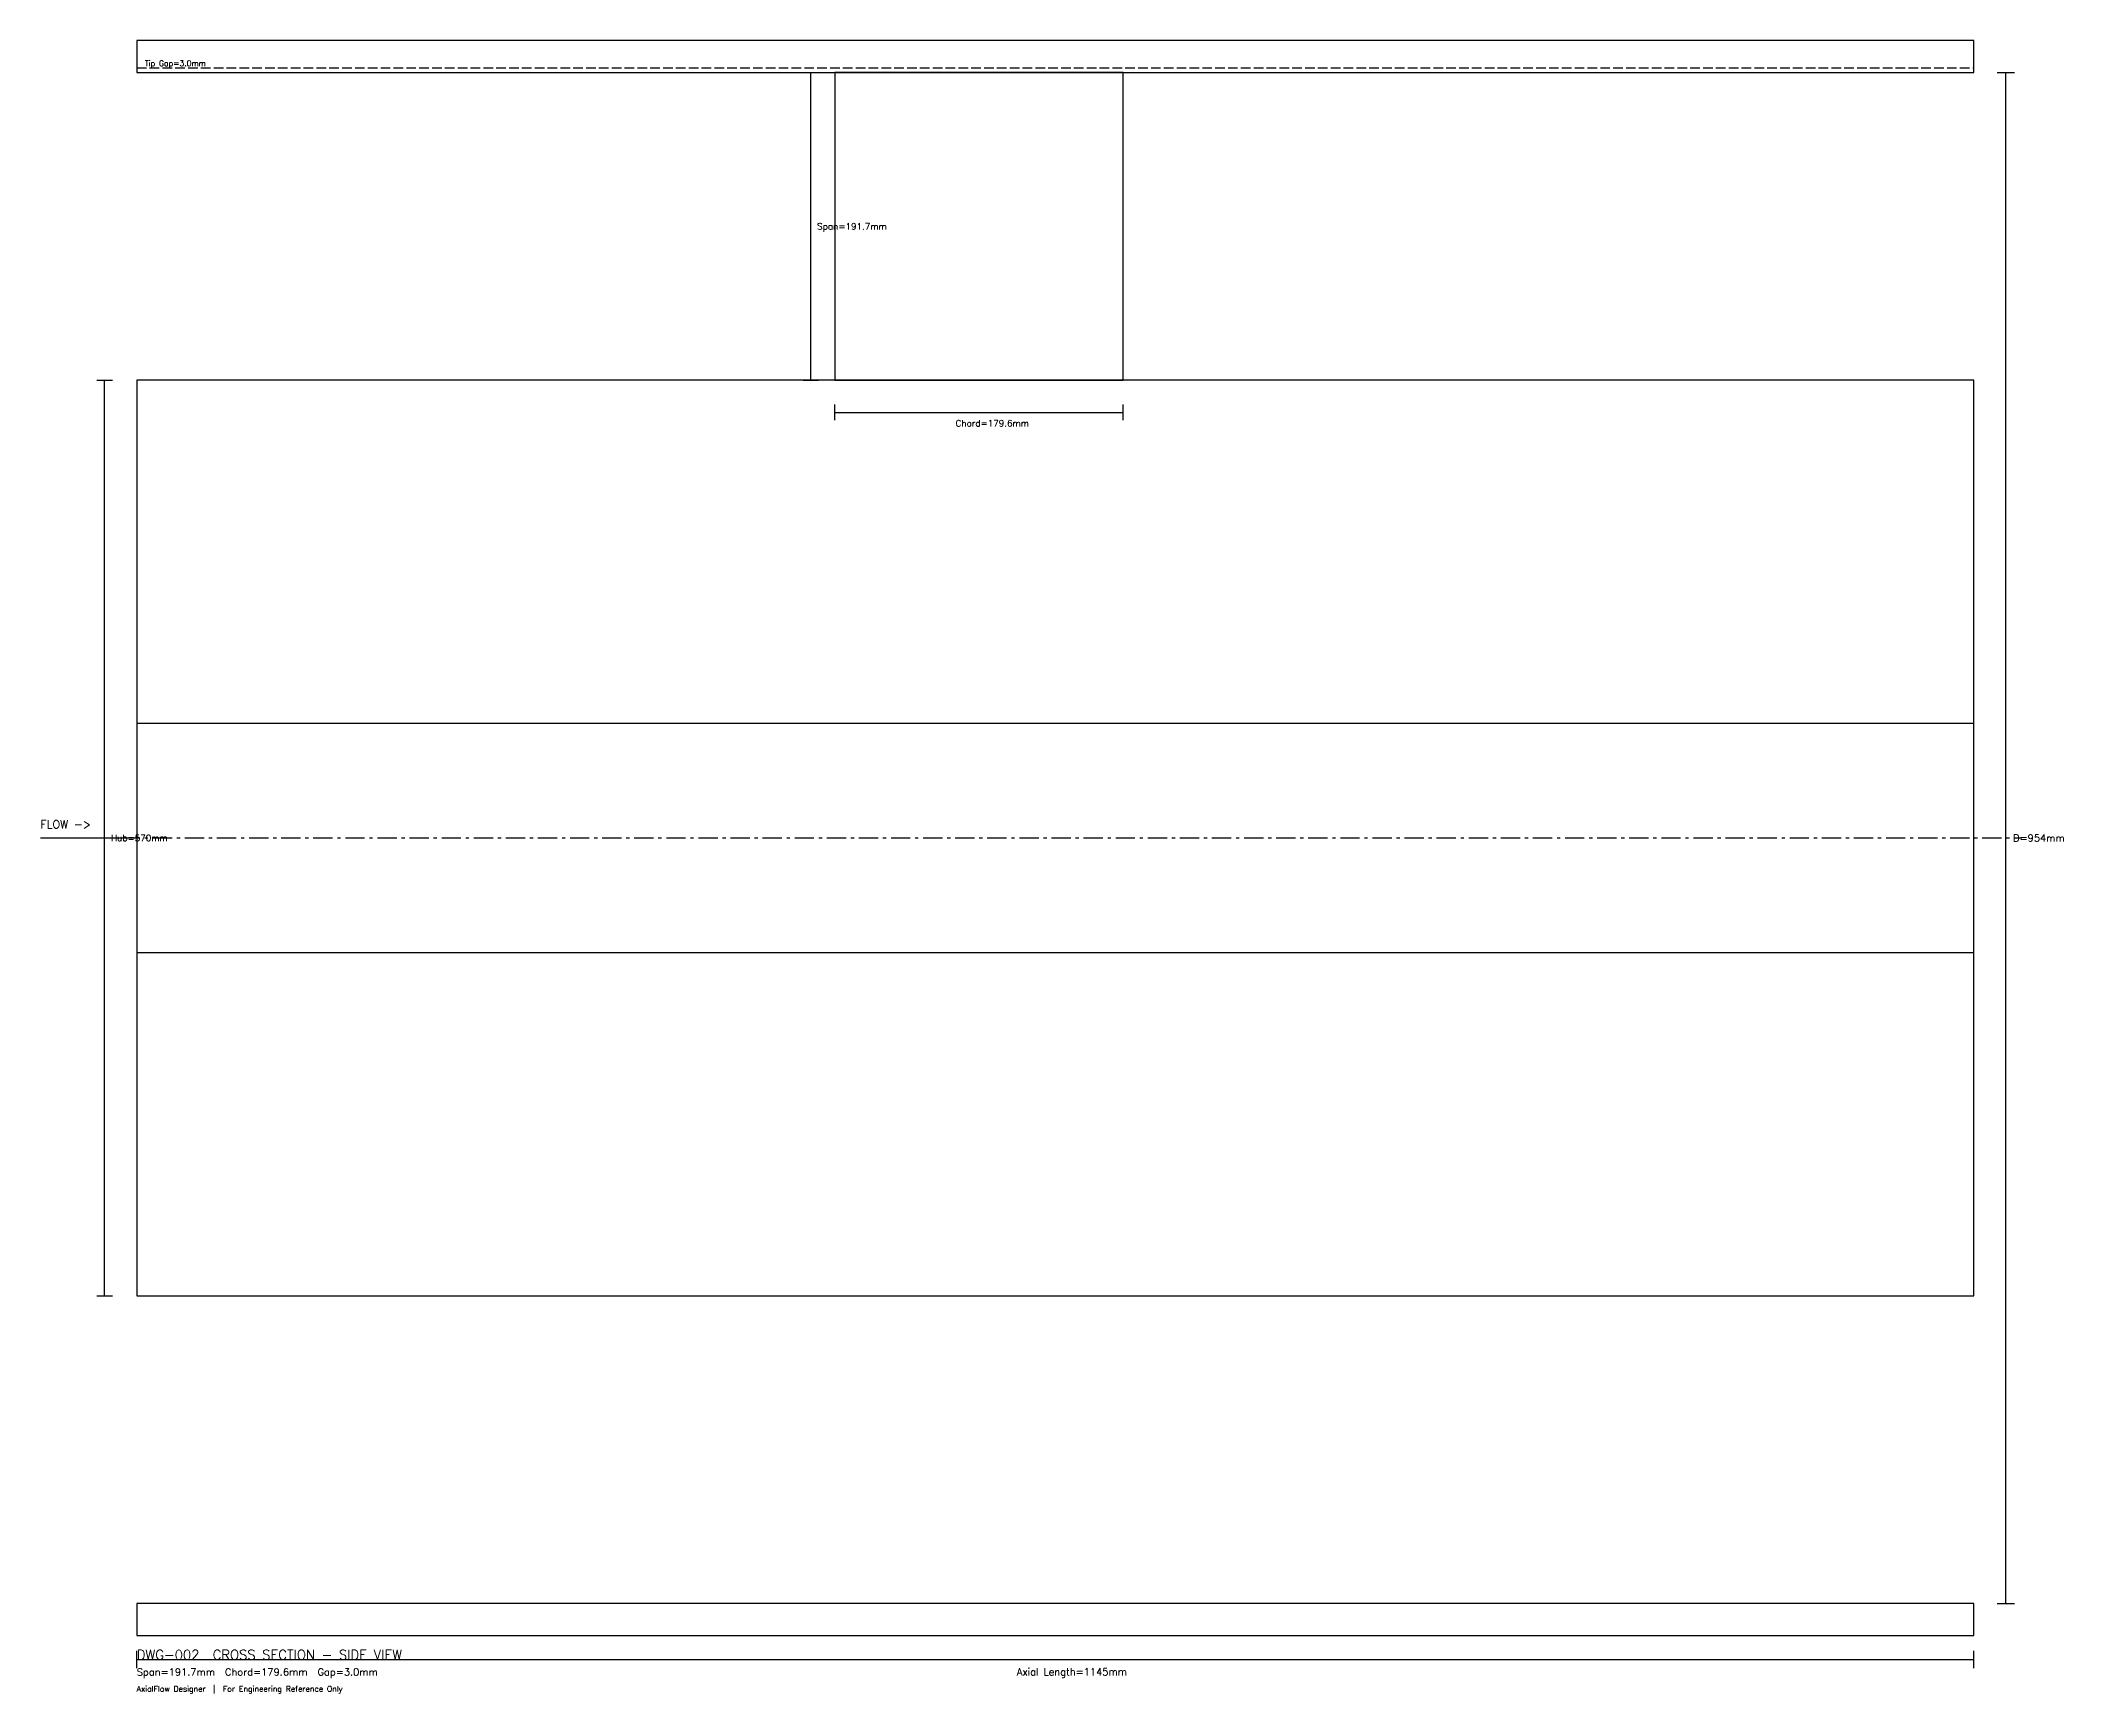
# Model space of a CAD drawing. Extents: x -60 to 1201, y -533 to 497.
import ezdxf

# ---------------------------------------------------------------- set-up
doc = ezdxf.new("R2010")
doc.units = 0
doc.linetypes.add('CENTER', pattern=[20, 12, -3, 2, -3])
doc.linetypes.add('DASHED', pattern=[8, 6, -2])
for name, color, linetype in [('ANNOTATION', 3, 'Continuous'), ('BLADES', 5, 'Continuous'), ('CASING', 8, 'Continuous'), ('CENTERLINE', 1, 'Continuous'), ('DIMENSIONS', 7, 'Continuous'), ('HUB', 9, 'Continuous'), ('TIP_CLEARANCE', 2, 'Continuous'), ('TITLE_BLOCK', 5, 'Continuous')]:
    doc.layers.add(name, color=color, linetype=linetype)
doc.styles.get("Standard").update_dxf_attribs({"font": 'simplex.shx'})

msp = doc.modelspace()

# ---------------------------------------------------------------- linework, layer by layer
at = {"layer": 'ANNOTATION'}
msp.add_line((-60, 0), (-5, 0), dxfattribs=at)
at = {"layer": 'BLADES'}
msp.add_lwpolyline([(434.9784, 285.2161), (614.5784, 285.2161), (614.5784, 476.95), (434.9784, 476.95)], close=True, dxfattribs=at)
at = {"layer": 'CASING'}
for points in [[(0, 476.95), (1144.68, 476.95), (1144.68, 496.95), (0, 496.95)], [(0, -496.95), (1144.68, -496.95), (1144.68, -476.95), (0, -476.95)]]:
    msp.add_lwpolyline(points, close=True, dxfattribs=at)
at = {"layer": 'CENTERLINE', "linetype": 'CENTER'}
msp.add_line((-30, 0), (1174.68, 0), dxfattribs=at)
at = {"layer": 'CENTERLINE'}
msp.add_lwpolyline([(0, -71.304025), (1144.68, -71.304025), (1144.68, 71.304025), (0, 71.304025)], close=True, dxfattribs=at)
at = {"layer": 'DIMENSIONS'}
for p, q in [((415.1784, 476.95), (424.7784, 476.95)), ((419.9784, 285.2161), (419.9784, 476.95)), ((1159.28, 476.95), (1170.08, 476.95)), ((1164.68, -476.95), (1164.68, 476.95)), ((-24.8, 285.2161), (-15.2, 285.2161)), ((-20, -285.2161), (-20, 285.2161)), ((415.1784, 285.2161), (424.7784, 285.2161)), ((434.9784, 260.4161), (434.9784, 270.0161)), ((434.9784, 265.2161), (614.5784, 265.2161)), ((614.5784, 260.4161), (614.5784, 270.0161)), ((-24.8, -285.2161), (-15.2, -285.2161)), ((1159.28, -476.95), (1170.08, -476.95)), ((0, -517.35), (0, -506.55)), ((0, -511.95), (1144.68, -511.95)), ((1144.68, -517.35), (1144.68, -506.55))]:
    msp.add_line(p, q, dxfattribs=at)
at = {"layer": 'HUB'}
msp.add_lwpolyline([(0, -285.2161), (1144.68, -285.2161), (1144.68, 285.2161), (0, 285.2161)], close=True, dxfattribs=at)
at = {"layer": 'TIP_CLEARANCE', "linetype": 'DASHED'}
msp.add_line((0, 479.95), (1144.68, 479.95), dxfattribs=at)

# ---------------------------------------------------------------- texts
at = {"layer": 'ANNOTATION'}
for s, height, p in [('Tip Gap=3.0mm', 3.5, (5, 480.95)), ('FLOW ->', 5, (-60, 6)), ('AxialFlow Designer  |  For Engineering Reference Only', 3.5, (0, -531.95)), ('Span=191.7mm  Chord=179.6mm  Gap=3.0mm', 4.5, (0, -521.95))]:
    msp.add_text(s, height=height, dxfattribs=at).set_placement(p)
at = {"layer": 'DIMENSIONS'}
for s, height, p in [('Span=191.7mm', 4, (423.9784, 379.08305)), ('Chord=179.6mm', 4, (510.2184, 256.4161)), ('Hub=570mm', 4, (-16, -2)), ('D=954mm', 4.5, (1169.18, -2.25)), ('Axial Length=1145mm', 4.5, (548.4, -521.85))]:
    msp.add_text(s, height=height, dxfattribs=at).set_placement(p)
at = {"layer": 'TITLE_BLOCK'}
msp.add_text('DWG-002  CROSS SECTION - SIDE VIEW', height=6, dxfattribs=at).set_placement((0, -511.95))

doc.saveas('drawing.dxf')
